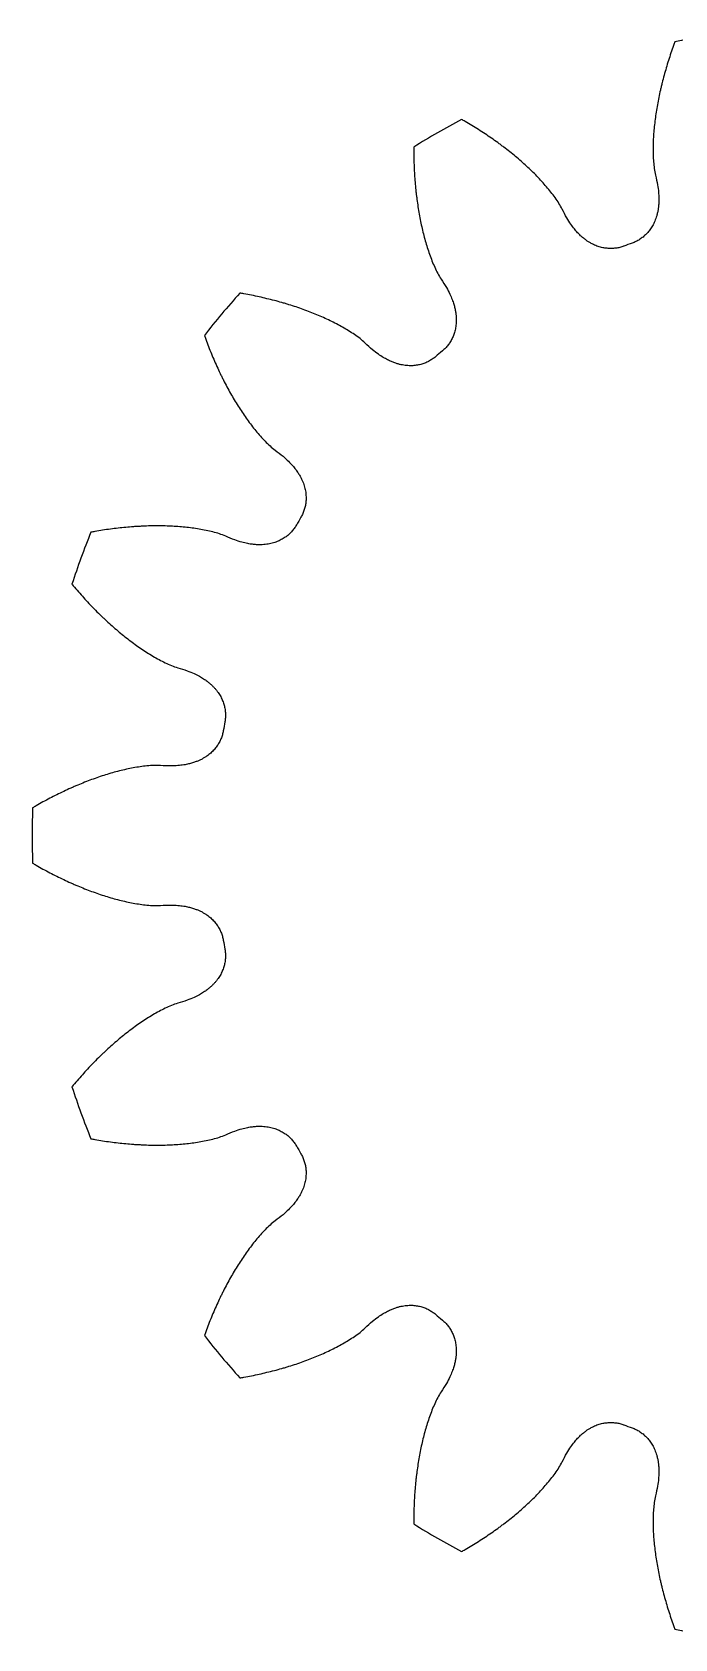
# Model space of a CAD drawing. Header units: millimetres. Extents: x -160 to -140, y 90.1 to 109.9.
# Drawn here: x -160 to -152.07, y 90.1 to 109.9 of the extents above; entities that cross this region are included whole.
import ezdxf

# ---------------------------------------------------------------- set-up
doc = ezdxf.new("R2010")
doc.units = ezdxf.units.MM
doc.linetypes.add('K5LT_BASIC', pattern=[0])
doc.layers.add('Системный слой', color=7, linetype='Continuous', true_color=0xffffff)

msp = doc.modelspace()

# ---------------------------------------------------------------- linework, layer by layer
at = {"layer": 'Системный слой', "color": 150, "linetype": 'K5LT_BASIC', "true_color": 0x0080ff}
for radius, start, end in [(10, 98.0472, 101.9528), (10, 118.0472, 121.9528), (7.75, 109.5903, 110.4097), (10, 138.0472, 141.9528), (7.75, 129.5903, 130.4097), (7.75, 149.5903, 150.4097), (10, 158.0472, 161.9528), (7.75, 169.5903, 170.4097), (10, 178.0472, 181.9528), (7.75, 189.5903, 190.4097), (10, 198.0472, 201.9528), (7.75, 209.5903, 210.4097), (7.75, 229.5903, 230.4097), (10, 218.0472, 221.9528), (7.75, 249.5903, 250.4097), (10, 238.0472, 241.9528), (10, 258.0472, 261.9528)]:
    msp.add_arc((-150, 100), radius, start, end, dxfattribs=at)
for points, knots in [([(-152.071, 109.783), (-152.077, 109.768), (-152.082, 109.752), (-152.099, 109.706), (-152.11, 109.676), (-152.13, 109.614), (-152.14, 109.584), (-152.16, 109.522), (-152.169, 109.492), (-152.187, 109.43), (-152.196, 109.4), (-152.213, 109.339), (-152.221, 109.308), (-152.232, 109.263), (-152.236, 109.248), (-152.239, 109.232)], [3.168328, 3.168328, 3.168328, 3.168328, 4.21491, 4.21491, 6.296135, 6.296135, 8.359872, 8.359872, 10.406121, 10.406121, 12.434883, 12.434883, 14.446156, 14.446156, 15.448024, 15.448024, 15.448024, 15.448024]), ([(-152.239, 109.232), (-152.243, 109.217), (-152.247, 109.202), (-152.257, 109.157), (-152.263, 109.127), (-152.276, 109.066), (-152.282, 109.036), (-152.292, 108.976), (-152.297, 108.946), (-152.307, 108.886), (-152.311, 108.857), (-152.319, 108.797), (-152.322, 108.767), (-152.328, 108.708), (-152.331, 108.679), (-152.335, 108.62), (-152.337, 108.591), (-152.339, 108.533), (-152.34, 108.504), (-152.34, 108.446), (-152.34, 108.417), (-152.338, 108.36), (-152.337, 108.332), (-152.332, 108.275), (-152.33, 108.247), (-152.322, 108.192), (-152.317, 108.164), (-152.311, 108.137)], [15.448024, 15.448024, 15.448024, 15.448024, 16.439941, 16.439941, 18.416238, 18.416238, 20.375045, 20.375045, 22.316363, 22.316363, 24.24019, 24.24019, 26.146525, 26.146525, 28.035367, 28.035367, 29.906712, 29.906712, 31.760556, 31.760556, 33.596892, 33.596892, 35.415699, 35.415699, 37.216921, 37.216921, 39, 39, 39, 39]), ([(-154.219, 108.512), (-154.231, 108.521), (-154.244, 108.53), (-154.282, 108.558), (-154.308, 108.576), (-154.36, 108.612), (-154.386, 108.63), (-154.439, 108.665), (-154.466, 108.683), (-154.52, 108.717), (-154.548, 108.734), (-154.603, 108.768), (-154.631, 108.785), (-154.674, 108.809), (-154.688, 108.817), (-154.702, 108.826)], [23.551976, 23.551976, 23.551976, 23.551976, 24.553844, 24.553844, 26.565118, 26.565118, 28.593879, 28.593879, 30.640128, 30.640128, 32.703865, 32.703865, 34.78509, 34.78509, 35.831673, 35.831673, 35.831673, 35.831673]), ([(-155.292, 108.485), (-155.292, 108.468), (-155.292, 108.452), (-155.292, 108.403), (-155.292, 108.371), (-155.29, 108.306), (-155.289, 108.273), (-155.286, 108.209), (-155.285, 108.177), (-155.281, 108.114), (-155.279, 108.082), (-155.273, 108.019), (-155.27, 107.988), (-155.266, 107.941), (-155.264, 107.925), (-155.262, 107.91)], [3.168327, 3.168327, 3.168327, 3.168327, 4.21491, 4.21491, 6.296135, 6.296135, 8.359872, 8.359872, 10.406121, 10.406121, 12.434883, 12.434883, 14.446156, 14.446156, 15.448024, 15.448024, 15.448024, 15.448024]), ([(-153.46, 107.719), (-153.473, 107.743), (-153.487, 107.768), (-153.516, 107.815), (-153.533, 107.838), (-153.565, 107.885), (-153.583, 107.907), (-153.618, 107.952), (-153.636, 107.974), (-153.674, 108.018), (-153.693, 108.04), (-153.732, 108.083), (-153.752, 108.104), (-153.793, 108.147), (-153.814, 108.168), (-153.857, 108.209), (-153.878, 108.229), (-153.923, 108.27), (-153.945, 108.29), (-153.99, 108.33), (-154.014, 108.35), (-154.06, 108.389), (-154.084, 108.408), (-154.132, 108.446), (-154.157, 108.465), (-154.194, 108.493), (-154.206, 108.503), (-154.219, 108.512)], [0, 0, 0, 0, 1.783079, 1.783079, 3.584301, 3.584301, 5.403108, 5.403108, 7.239444, 7.239444, 9.093288, 9.093288, 10.964633, 10.964633, 12.853475, 12.853475, 14.75981, 14.75981, 16.683637, 16.683637, 18.624955, 18.624955, 20.583762, 20.583762, 22.560059, 22.560059, 23.551976, 23.551976, 23.551976, 23.551976]), ([(-152.311, 108.137), (-152.3, 108.098), (-152.291, 108.058), (-152.28, 107.988), (-152.275, 107.958), (-152.271, 107.903), (-152.269, 107.879), (-152.268, 107.834), (-152.269, 107.814), (-152.271, 107.777), (-152.272, 107.759), (-152.276, 107.727), (-152.278, 107.712), (-152.284, 107.684), (-152.287, 107.67), (-152.293, 107.644), (-152.297, 107.632), (-152.304, 107.609), (-152.308, 107.598), (-152.317, 107.577), (-152.321, 107.566), (-152.33, 107.547), (-152.335, 107.537), (-152.345, 107.519), (-152.35, 107.51), (-152.36, 107.493), (-152.366, 107.485), (-152.377, 107.469), (-152.382, 107.461), (-152.394, 107.446), (-152.4, 107.439), (-152.412, 107.425), (-152.418, 107.419), (-152.431, 107.406), (-152.437, 107.4), (-152.451, 107.388), (-152.457, 107.382), (-152.471, 107.371), (-152.478, 107.366), (-152.492, 107.356), (-152.499, 107.351), (-152.514, 107.342), (-152.521, 107.337), (-152.536, 107.329), (-152.544, 107.325), (-152.559, 107.317), (-152.567, 107.314), (-152.583, 107.307), (-152.59, 107.304), (-152.599, 107.301)], [0, 0, 0, 0, 5.854901, 5.854901, 10.269165, 10.269165, 13.779951, 13.779951, 16.693338, 16.693338, 19.19466, 19.19466, 21.401799, 21.401799, 23.392849, 23.392849, 25.221349, 25.221349, 26.925104, 26.925104, 28.531501, 28.531501, 30.060835, 30.060835, 31.528456, 31.528456, 32.946191, 32.946191, 34.323314, 34.323314, 35.667219, 35.667219, 36.983893, 36.983893, 38.278266, 38.278266, 39.554465, 39.554465, 40.816004, 40.816004, 42.06593, 42.06593, 43.306939, 43.306939, 44.541469, 44.541469, 45.771776, 45.771776, 47, 47, 47, 47]), ([(-155.262, 107.91), (-155.26, 107.894), (-155.258, 107.879), (-155.253, 107.833), (-155.248, 107.802), (-155.239, 107.741), (-155.235, 107.711), (-155.224, 107.651), (-155.219, 107.621), (-155.207, 107.561), (-155.201, 107.532), (-155.188, 107.474), (-155.181, 107.445), (-155.166, 107.387), (-155.159, 107.358), (-155.142, 107.302), (-155.134, 107.274), (-155.116, 107.218), (-155.107, 107.191), (-155.088, 107.136), (-155.078, 107.109), (-155.057, 107.056), (-155.045, 107.03), (-155.022, 106.978), (-155.01, 106.953), (-154.984, 106.903), (-154.969, 106.879), (-154.954, 106.856)], [15.448024, 15.448024, 15.448024, 15.448024, 16.439941, 16.439941, 18.416238, 18.416238, 20.375045, 20.375045, 22.316363, 22.316363, 24.24019, 24.24019, 26.146525, 26.146525, 28.035367, 28.035367, 29.906712, 29.906712, 31.760556, 31.760556, 33.596892, 33.596892, 35.415699, 35.415699, 37.216921, 37.216921, 39, 39, 39, 39]), ([(-152.703, 107.263), (-152.711, 107.261), (-152.719, 107.258), (-152.735, 107.253), (-152.743, 107.25), (-152.76, 107.246), (-152.768, 107.244), (-152.785, 107.241), (-152.793, 107.24), (-152.81, 107.238), (-152.819, 107.237), (-152.836, 107.235), (-152.845, 107.235), (-152.863, 107.235), (-152.872, 107.235), (-152.889, 107.235), (-152.898, 107.236), (-152.916, 107.238), (-152.925, 107.239), (-152.943, 107.241), (-152.953, 107.243), (-152.971, 107.247), (-152.98, 107.249), (-152.999, 107.254), (-153.008, 107.257), (-153.027, 107.263), (-153.037, 107.267), (-153.056, 107.275), (-153.066, 107.279), (-153.085, 107.288), (-153.095, 107.293), (-153.116, 107.304), (-153.126, 107.31), (-153.146, 107.323), (-153.157, 107.33), (-153.178, 107.346), (-153.189, 107.354), (-153.212, 107.372), (-153.223, 107.382), (-153.247, 107.405), (-153.259, 107.417), (-153.285, 107.444), (-153.298, 107.46), (-153.326, 107.494), (-153.341, 107.514), (-153.372, 107.559), (-153.388, 107.585), (-153.424, 107.646), (-153.443, 107.682), (-153.46, 107.719)], [0, 0, 0, 0, 1.228224, 1.228224, 2.458531, 2.458531, 3.693061, 3.693061, 4.93407, 4.93407, 6.183996, 6.183996, 7.445535, 7.445535, 8.721734, 8.721734, 10.016107, 10.016107, 11.332781, 11.332781, 12.676686, 12.676686, 14.053809, 14.053809, 15.471544, 15.471544, 16.939165, 16.939165, 18.468499, 18.468499, 20.074896, 20.074896, 21.778651, 21.778651, 23.607151, 23.607151, 25.598201, 25.598201, 27.80534, 27.80534, 30.306662, 30.306662, 33.220049, 33.220049, 36.730835, 36.730835, 41.145099, 41.145099, 47, 47, 47, 47]), ([(-154.954, 106.856), (-154.931, 106.823), (-154.909, 106.788), (-154.874, 106.727), (-154.86, 106.7), (-154.837, 106.65), (-154.827, 106.628), (-154.811, 106.586), (-154.804, 106.567), (-154.794, 106.531), (-154.789, 106.514), (-154.782, 106.483), (-154.779, 106.468), (-154.774, 106.439), (-154.772, 106.425), (-154.77, 106.399), (-154.769, 106.386), (-154.768, 106.362), (-154.768, 106.35), (-154.768, 106.327), (-154.769, 106.316), (-154.771, 106.295), (-154.772, 106.284), (-154.775, 106.263), (-154.777, 106.253), (-154.781, 106.234), (-154.783, 106.224), (-154.788, 106.206), (-154.79, 106.196), (-154.796, 106.179), (-154.8, 106.17), (-154.806, 106.153), (-154.81, 106.144), (-154.817, 106.128), (-154.821, 106.12), (-154.83, 106.104), (-154.834, 106.096), (-154.843, 106.081), (-154.848, 106.074), (-154.858, 106.06), (-154.863, 106.053), (-154.873, 106.039), (-154.879, 106.032), (-154.89, 106.019), (-154.896, 106.013), (-154.907, 106.001), (-154.914, 105.995), (-154.926, 105.983), (-154.932, 105.978), (-154.939, 105.972)], [0, 0, 0, 0, 5.854901, 5.854901, 10.269165, 10.269165, 13.779951, 13.779951, 16.693338, 16.693338, 19.19466, 19.19466, 21.401799, 21.401799, 23.392849, 23.392849, 25.221349, 25.221349, 26.925104, 26.925104, 28.531501, 28.531501, 30.060835, 30.060835, 31.528456, 31.528456, 32.946191, 32.946191, 34.323314, 34.323314, 35.667219, 35.667219, 36.983893, 36.983893, 38.278266, 38.278266, 39.554465, 39.554465, 40.816004, 40.816004, 42.06593, 42.06593, 43.306939, 43.306939, 44.541469, 44.541469, 45.771776, 45.771776, 47, 47, 47, 47]), ([(-156.876, 106.556), (-156.891, 106.56), (-156.906, 106.564), (-156.951, 106.577), (-156.981, 106.586), (-157.043, 106.602), (-157.073, 106.609), (-157.135, 106.624), (-157.167, 106.632), (-157.229, 106.645), (-157.261, 106.652), (-157.325, 106.665), (-157.357, 106.671), (-157.405, 106.68), (-157.421, 106.682), (-157.437, 106.685)], [23.551976, 23.551976, 23.551976, 23.551976, 24.553844, 24.553844, 26.565118, 26.565118, 28.593879, 28.593879, 30.640128, 30.640128, 32.703865, 32.703865, 34.78509, 34.78509, 35.831673, 35.831673, 35.831673, 35.831673]), ([(-155.891, 106.07), (-155.912, 106.089), (-155.933, 106.107), (-155.977, 106.141), (-156, 106.158), (-156.047, 106.19), (-156.071, 106.205), (-156.12, 106.235), (-156.144, 106.25), (-156.195, 106.278), (-156.22, 106.292), (-156.272, 106.319), (-156.298, 106.332), (-156.351, 106.358), (-156.378, 106.37), (-156.432, 106.395), (-156.459, 106.407), (-156.514, 106.43), (-156.542, 106.441), (-156.599, 106.463), (-156.627, 106.473), (-156.685, 106.494), (-156.714, 106.504), (-156.772, 106.524), (-156.802, 106.533), (-156.846, 106.547), (-156.861, 106.551), (-156.876, 106.556)], [0, 0, 0, 0, 1.783079, 1.783079, 3.584301, 3.584301, 5.403108, 5.403108, 7.239444, 7.239444, 9.093288, 9.093288, 10.964633, 10.964633, 12.853475, 12.853475, 14.75981, 14.75981, 16.683637, 16.683637, 18.624955, 18.624955, 20.583762, 20.583762, 22.560059, 22.560059, 23.551976, 23.551976, 23.551976, 23.551976]), ([(-157.875, 106.163), (-157.87, 106.148), (-157.864, 106.132), (-157.847, 106.086), (-157.835, 106.056), (-157.812, 105.996), (-157.8, 105.966), (-157.775, 105.906), (-157.763, 105.877), (-157.737, 105.818), (-157.724, 105.789), (-157.698, 105.732), (-157.684, 105.703), (-157.664, 105.661), (-157.657, 105.647), (-157.65, 105.633)], [3.168327, 3.168327, 3.168327, 3.168327, 4.21491, 4.21491, 6.296135, 6.296135, 8.359872, 8.359872, 10.406121, 10.406121, 12.434883, 12.434883, 14.446156, 14.446156, 15.448024, 15.448024, 15.448024, 15.448024]), ([(-155.024, 105.901), (-155.03, 105.896), (-155.037, 105.89), (-155.051, 105.88), (-155.058, 105.875), (-155.072, 105.865), (-155.079, 105.861), (-155.094, 105.852), (-155.101, 105.848), (-155.116, 105.84), (-155.124, 105.836), (-155.14, 105.829), (-155.148, 105.826), (-155.164, 105.819), (-155.173, 105.816), (-155.19, 105.811), (-155.198, 105.808), (-155.216, 105.804), (-155.225, 105.802), (-155.243, 105.798), (-155.252, 105.796), (-155.27, 105.794), (-155.28, 105.793), (-155.299, 105.791), (-155.309, 105.79), (-155.329, 105.79), (-155.339, 105.79), (-155.36, 105.791), (-155.37, 105.791), (-155.392, 105.793), (-155.403, 105.795), (-155.426, 105.798), (-155.437, 105.8), (-155.461, 105.805), (-155.474, 105.808), (-155.499, 105.815), (-155.512, 105.82), (-155.54, 105.829), (-155.554, 105.835), (-155.584, 105.848), (-155.6, 105.855), (-155.633, 105.872), (-155.651, 105.882), (-155.689, 105.904), (-155.709, 105.918), (-155.754, 105.949), (-155.778, 105.968), (-155.833, 106.014), (-155.863, 106.041), (-155.891, 106.07)], [0, 0, 0, 0, 1.228224, 1.228224, 2.458531, 2.458531, 3.693061, 3.693061, 4.93407, 4.93407, 6.183996, 6.183996, 7.445535, 7.445535, 8.721734, 8.721734, 10.016107, 10.016107, 11.332781, 11.332781, 12.676686, 12.676686, 14.053809, 14.053809, 15.471544, 15.471544, 16.939165, 16.939165, 18.468499, 18.468499, 20.074896, 20.074896, 21.778651, 21.778651, 23.607151, 23.607151, 25.598201, 25.598201, 27.80534, 27.80534, 30.306662, 30.306662, 33.220049, 33.220049, 36.730835, 36.730835, 41.145099, 41.145099, 47, 47, 47, 47]), ([(-157.65, 105.633), (-157.643, 105.619), (-157.636, 105.605), (-157.615, 105.564), (-157.6, 105.536), (-157.571, 105.482), (-157.556, 105.455), (-157.526, 105.403), (-157.51, 105.376), (-157.479, 105.325), (-157.463, 105.299), (-157.431, 105.249), (-157.414, 105.224), (-157.381, 105.175), (-157.364, 105.15), (-157.33, 105.103), (-157.312, 105.079), (-157.277, 105.033), (-157.259, 105.01), (-157.222, 104.966), (-157.203, 104.944), (-157.165, 104.901), (-157.146, 104.88), (-157.106, 104.84), (-157.086, 104.82), (-157.044, 104.783), (-157.023, 104.765), (-157, 104.748)], [15.448024, 15.448024, 15.448024, 15.448024, 16.439941, 16.439941, 18.416238, 18.416238, 20.375045, 20.375045, 22.316363, 22.316363, 24.24019, 24.24019, 26.146525, 26.146525, 28.035367, 28.035367, 29.906712, 29.906712, 31.760556, 31.760556, 33.596892, 33.596892, 35.415699, 35.415699, 37.216921, 37.216921, 39, 39, 39, 39]), ([(-157, 104.748), (-156.967, 104.725), (-156.935, 104.7), (-156.881, 104.654), (-156.858, 104.633), (-156.819, 104.595), (-156.803, 104.577), (-156.774, 104.543), (-156.761, 104.528), (-156.738, 104.498), (-156.728, 104.484), (-156.711, 104.456), (-156.703, 104.443), (-156.688, 104.418), (-156.682, 104.406), (-156.671, 104.382), (-156.665, 104.37), (-156.656, 104.348), (-156.652, 104.337), (-156.645, 104.315), (-156.642, 104.304), (-156.636, 104.283), (-156.633, 104.273), (-156.629, 104.253), (-156.627, 104.243), (-156.624, 104.223), (-156.623, 104.213), (-156.622, 104.194), (-156.621, 104.184), (-156.62, 104.166), (-156.62, 104.156), (-156.621, 104.138), (-156.621, 104.129), (-156.623, 104.111), (-156.624, 104.102), (-156.626, 104.084), (-156.628, 104.075), (-156.631, 104.058), (-156.633, 104.05), (-156.637, 104.033), (-156.64, 104.025), (-156.645, 104.008), (-156.648, 104), (-156.654, 103.984), (-156.657, 103.976), (-156.664, 103.96), (-156.668, 103.953), (-156.675, 103.938), (-156.68, 103.93), (-156.684, 103.923)], [0, 0, 0, 0, 5.854901, 5.854901, 10.269165, 10.269165, 13.779951, 13.779951, 16.693338, 16.693338, 19.19466, 19.19466, 21.401799, 21.401799, 23.392849, 23.392849, 25.221349, 25.221349, 26.925104, 26.925104, 28.531501, 28.531501, 30.060835, 30.060835, 31.528456, 31.528456, 32.946191, 32.946191, 34.323314, 34.323314, 35.667219, 35.667219, 36.983893, 36.983893, 38.278266, 38.278266, 39.554465, 39.554465, 40.816004, 40.816004, 42.06593, 42.06593, 43.306939, 43.306939, 44.541469, 44.541469, 45.771776, 45.771776, 47, 47, 47, 47]), ([(-158.703, 103.809), (-158.719, 103.808), (-158.734, 103.807), (-158.781, 103.803), (-158.813, 103.801), (-158.876, 103.795), (-158.907, 103.792), (-158.971, 103.785), (-159.002, 103.781), (-159.066, 103.772), (-159.098, 103.768), (-159.162, 103.758), (-159.194, 103.753), (-159.243, 103.744), (-159.259, 103.741), (-159.275, 103.738)], [23.551976, 23.551976, 23.551976, 23.551976, 24.553844, 24.553844, 26.565118, 26.565118, 28.593879, 28.593879, 30.640128, 30.640128, 32.703865, 32.703865, 34.78509, 34.78509, 35.831673, 35.831673, 35.831673, 35.831673]), ([(-157.612, 103.689), (-157.638, 103.699), (-157.664, 103.709), (-157.717, 103.727), (-157.745, 103.734), (-157.799, 103.748), (-157.827, 103.754), (-157.883, 103.766), (-157.911, 103.771), (-157.968, 103.781), (-157.997, 103.785), (-158.055, 103.793), (-158.084, 103.796), (-158.142, 103.802), (-158.172, 103.805), (-158.231, 103.809), (-158.261, 103.811), (-158.321, 103.814), (-158.351, 103.815), (-158.411, 103.816), (-158.442, 103.816), (-158.503, 103.816), (-158.533, 103.816), (-158.595, 103.814), (-158.626, 103.813), (-158.672, 103.81), (-158.688, 103.81), (-158.703, 103.809)], [0, 0, 0, 0, 1.783079, 1.783079, 3.584301, 3.584301, 5.403108, 5.403108, 7.239444, 7.239444, 9.093288, 9.093288, 10.964633, 10.964633, 12.853475, 12.853475, 14.75981, 14.75981, 16.683637, 16.683637, 18.624955, 18.624955, 20.583762, 20.583762, 22.560059, 22.560059, 23.551976, 23.551976, 23.551976, 23.551976]), ([(-156.739, 103.827), (-156.743, 103.82), (-156.748, 103.812), (-156.757, 103.798), (-156.762, 103.791), (-156.772, 103.777), (-156.777, 103.77), (-156.788, 103.757), (-156.794, 103.751), (-156.805, 103.738), (-156.811, 103.732), (-156.824, 103.719), (-156.83, 103.713), (-156.843, 103.702), (-156.85, 103.696), (-156.864, 103.685), (-156.871, 103.68), (-156.886, 103.67), (-156.894, 103.665), (-156.91, 103.655), (-156.918, 103.651), (-156.934, 103.642), (-156.943, 103.637), (-156.96, 103.629), (-156.969, 103.625), (-156.988, 103.618), (-156.997, 103.615), (-157.017, 103.608), (-157.027, 103.605), (-157.048, 103.6), (-157.059, 103.597), (-157.082, 103.593), (-157.093, 103.591), (-157.117, 103.587), (-157.13, 103.586), (-157.156, 103.584), (-157.17, 103.583), (-157.199, 103.583), (-157.215, 103.583), (-157.247, 103.585), (-157.264, 103.587), (-157.302, 103.591), (-157.321, 103.594), (-157.365, 103.603), (-157.389, 103.608), (-157.442, 103.623), (-157.471, 103.632), (-157.538, 103.656), (-157.575, 103.671), (-157.612, 103.689)], [0, 0, 0, 0, 1.228224, 1.228224, 2.458531, 2.458531, 3.693061, 3.693061, 4.93407, 4.93407, 6.183996, 6.183996, 7.445535, 7.445535, 8.721734, 8.721734, 10.016107, 10.016107, 11.332781, 11.332781, 12.676686, 12.676686, 14.053809, 14.053809, 15.471544, 15.471544, 16.939165, 16.939165, 18.468499, 18.468499, 20.074896, 20.074896, 21.778651, 21.778651, 23.607151, 23.607151, 25.598201, 25.598201, 27.80534, 27.80534, 30.306662, 30.306662, 33.220049, 33.220049, 36.730835, 36.730835, 41.145099, 41.145099, 47, 47, 47, 47]), ([(-159.508, 103.098), (-159.498, 103.085), (-159.487, 103.073), (-159.455, 103.035), (-159.434, 103.011), (-159.391, 102.962), (-159.37, 102.938), (-159.326, 102.891), (-159.305, 102.867), (-159.261, 102.821), (-159.239, 102.798), (-159.194, 102.753), (-159.172, 102.731), (-159.138, 102.698), (-159.126, 102.687), (-159.115, 102.677)], [3.168327, 3.168327, 3.168327, 3.168327, 4.21491, 4.21491, 6.296135, 6.296135, 8.359872, 8.359872, 10.406121, 10.406121, 12.434883, 12.434883, 14.446156, 14.446156, 15.448024, 15.448024, 15.448024, 15.448024]), ([(-159.115, 102.677), (-159.104, 102.666), (-159.093, 102.655), (-159.058, 102.624), (-159.036, 102.603), (-158.989, 102.562), (-158.966, 102.542), (-158.92, 102.503), (-158.896, 102.483), (-158.849, 102.445), (-158.826, 102.427), (-158.778, 102.391), (-158.754, 102.373), (-158.706, 102.338), (-158.682, 102.321), (-158.633, 102.288), (-158.608, 102.272), (-158.559, 102.241), (-158.534, 102.225), (-158.485, 102.196), (-158.46, 102.182), (-158.409, 102.155), (-158.384, 102.142), (-158.333, 102.118), (-158.307, 102.106), (-158.255, 102.085), (-158.229, 102.076), (-158.202, 102.067)], [15.448024, 15.448024, 15.448024, 15.448024, 16.439941, 16.439941, 18.416238, 18.416238, 20.375045, 20.375045, 22.316363, 22.316363, 24.24019, 24.24019, 26.146525, 26.146525, 28.035367, 28.035367, 29.906712, 29.906712, 31.760556, 31.760556, 33.596892, 33.596892, 35.415699, 35.415699, 37.216921, 37.216921, 39, 39, 39, 39]), ([(-158.202, 102.067), (-158.163, 102.057), (-158.124, 102.045), (-158.058, 102.02), (-158.029, 102.008), (-157.98, 101.985), (-157.958, 101.974), (-157.919, 101.953), (-157.902, 101.942), (-157.87, 101.922), (-157.856, 101.912), (-157.83, 101.892), (-157.818, 101.883), (-157.796, 101.864), (-157.786, 101.855), (-157.767, 101.836), (-157.758, 101.827), (-157.742, 101.809), (-157.734, 101.8), (-157.72, 101.782), (-157.713, 101.773), (-157.701, 101.755), (-157.695, 101.746), (-157.684, 101.729), (-157.679, 101.72), (-157.669, 101.703), (-157.665, 101.694), (-157.657, 101.676), (-157.653, 101.668), (-157.646, 101.65), (-157.643, 101.641), (-157.637, 101.624), (-157.634, 101.615), (-157.629, 101.598), (-157.627, 101.589), (-157.623, 101.572), (-157.622, 101.563), (-157.619, 101.546), (-157.618, 101.537), (-157.616, 101.52), (-157.616, 101.511), (-157.615, 101.494), (-157.615, 101.485), (-157.615, 101.468), (-157.615, 101.459), (-157.617, 101.442), (-157.617, 101.434), (-157.62, 101.417), (-157.621, 101.409), (-157.622, 101.4)], [0, 0, 0, 0, 5.854901, 5.854901, 10.269165, 10.269165, 13.779951, 13.779951, 16.693338, 16.693338, 19.19466, 19.19466, 21.401799, 21.401799, 23.392849, 23.392849, 25.221349, 25.221349, 26.925104, 26.925104, 28.531501, 28.531501, 30.060835, 30.060835, 31.528456, 31.528456, 32.946191, 32.946191, 34.323314, 34.323314, 35.667219, 35.667219, 36.983893, 36.983893, 38.278266, 38.278266, 39.554465, 39.554465, 40.816004, 40.816004, 42.06593, 42.06593, 43.306939, 43.306939, 44.541469, 44.541469, 45.771776, 45.771776, 47, 47, 47, 47]), ([(-157.642, 101.291), (-157.643, 101.283), (-157.645, 101.274), (-157.649, 101.258), (-157.651, 101.25), (-157.655, 101.233), (-157.658, 101.225), (-157.664, 101.209), (-157.667, 101.201), (-157.673, 101.185), (-157.677, 101.177), (-157.684, 101.161), (-157.688, 101.154), (-157.697, 101.138), (-157.701, 101.131), (-157.711, 101.115), (-157.716, 101.108), (-157.726, 101.093), (-157.732, 101.086), (-157.743, 101.072), (-157.749, 101.064), (-157.762, 101.05), (-157.768, 101.044), (-157.782, 101.03), (-157.789, 101.023), (-157.804, 101.01), (-157.812, 101.003), (-157.828, 100.991), (-157.837, 100.984), (-157.854, 100.972), (-157.864, 100.966), (-157.883, 100.954), (-157.894, 100.948), (-157.915, 100.937), (-157.927, 100.931), (-157.951, 100.92), (-157.963, 100.915), (-157.991, 100.905), (-158.005, 100.9), (-158.036, 100.89), (-158.053, 100.886), (-158.089, 100.877), (-158.109, 100.874), (-158.153, 100.866), (-158.177, 100.864), (-158.232, 100.859), (-158.263, 100.858), (-158.334, 100.857), (-158.374, 100.859), (-158.415, 100.863)], [0, 0, 0, 0, 1.228224, 1.228224, 2.458531, 2.458531, 3.693061, 3.693061, 4.93407, 4.93407, 6.183996, 6.183996, 7.445535, 7.445535, 8.721734, 8.721734, 10.016107, 10.016107, 11.332781, 11.332781, 12.676686, 12.676686, 14.053809, 14.053809, 15.471544, 15.471544, 16.939165, 16.939165, 18.468499, 18.468499, 20.074896, 20.074896, 21.778651, 21.778651, 23.607151, 23.607151, 25.598201, 25.598201, 27.80534, 27.80534, 30.306662, 30.306662, 33.220049, 33.220049, 36.730835, 36.730835, 41.145099, 41.145099, 47, 47, 47, 47]), ([(-158.415, 100.863), (-158.442, 100.864), (-158.47, 100.864), (-158.526, 100.862), (-158.555, 100.86), (-158.611, 100.855), (-158.639, 100.851), (-158.696, 100.843), (-158.724, 100.838), (-158.781, 100.828), (-158.809, 100.822), (-158.866, 100.809), (-158.895, 100.803), (-158.952, 100.788), (-158.98, 100.781), (-159.038, 100.764), (-159.066, 100.756), (-159.123, 100.738), (-159.152, 100.729), (-159.209, 100.709), (-159.238, 100.699), (-159.295, 100.678), (-159.324, 100.667), (-159.381, 100.644), (-159.41, 100.633), (-159.452, 100.615), (-159.467, 100.608), (-159.481, 100.602)], [0, 0, 0, 0, 1.783079, 1.783079, 3.584301, 3.584301, 5.403108, 5.403108, 7.239444, 7.239444, 9.093288, 9.093288, 10.964633, 10.964633, 12.853475, 12.853475, 14.75981, 14.75981, 16.683637, 16.683637, 18.624955, 18.624955, 20.583762, 20.583762, 22.560059, 22.560059, 23.551976, 23.551976, 23.551976, 23.551976]), ([(-159.481, 100.602), (-159.495, 100.596), (-159.51, 100.59), (-159.553, 100.571), (-159.581, 100.557), (-159.638, 100.53), (-159.667, 100.517), (-159.724, 100.488), (-159.753, 100.474), (-159.81, 100.444), (-159.838, 100.429), (-159.895, 100.397), (-159.923, 100.382), (-159.966, 100.357), (-159.98, 100.349), (-159.994, 100.341)], [23.551976, 23.551976, 23.551976, 23.551976, 24.553844, 24.553844, 26.565118, 26.565118, 28.593879, 28.593879, 30.640128, 30.640128, 32.703865, 32.703865, 34.78509, 34.78509, 35.831673, 35.831673, 35.831673, 35.831673]), ([(-159.994, 99.659), (-159.98, 99.651), (-159.966, 99.643), (-159.923, 99.618), (-159.895, 99.603), (-159.838, 99.571), (-159.81, 99.556), (-159.753, 99.526), (-159.724, 99.512), (-159.667, 99.483), (-159.638, 99.47), (-159.581, 99.443), (-159.553, 99.429), (-159.51, 99.41), (-159.495, 99.404), (-159.481, 99.398)], [3.168327, 3.168327, 3.168327, 3.168327, 4.21491, 4.21491, 6.296135, 6.296135, 8.359872, 8.359872, 10.406121, 10.406121, 12.434883, 12.434883, 14.446156, 14.446156, 15.448024, 15.448024, 15.448024, 15.448024]), ([(-159.481, 99.398), (-159.467, 99.392), (-159.452, 99.385), (-159.41, 99.367), (-159.381, 99.356), (-159.324, 99.333), (-159.295, 99.322), (-159.238, 99.301), (-159.209, 99.291), (-159.152, 99.271), (-159.123, 99.262), (-159.066, 99.244), (-159.038, 99.236), (-158.98, 99.219), (-158.952, 99.212), (-158.895, 99.197), (-158.866, 99.191), (-158.809, 99.178), (-158.781, 99.172), (-158.724, 99.162), (-158.696, 99.157), (-158.639, 99.149), (-158.611, 99.145), (-158.555, 99.14), (-158.526, 99.138), (-158.47, 99.136), (-158.442, 99.136), (-158.415, 99.137)], [15.448024, 15.448024, 15.448024, 15.448024, 16.439941, 16.439941, 18.416238, 18.416238, 20.375045, 20.375045, 22.316363, 22.316363, 24.24019, 24.24019, 26.146525, 26.146525, 28.035367, 28.035367, 29.906712, 29.906712, 31.760556, 31.760556, 33.596892, 33.596892, 35.415699, 35.415699, 37.216921, 37.216921, 39, 39, 39, 39]), ([(-158.415, 99.137), (-158.374, 99.141), (-158.334, 99.143), (-158.263, 99.142), (-158.232, 99.141), (-158.177, 99.136), (-158.153, 99.134), (-158.109, 99.126), (-158.089, 99.123), (-158.053, 99.114), (-158.036, 99.11), (-158.005, 99.1), (-157.991, 99.095), (-157.963, 99.085), (-157.951, 99.08), (-157.927, 99.069), (-157.915, 99.063), (-157.894, 99.052), (-157.883, 99.046), (-157.864, 99.034), (-157.854, 99.028), (-157.837, 99.016), (-157.828, 99.009), (-157.812, 98.997), (-157.804, 98.99), (-157.789, 98.977), (-157.782, 98.97), (-157.768, 98.956), (-157.762, 98.95), (-157.749, 98.936), (-157.743, 98.928), (-157.732, 98.914), (-157.726, 98.907), (-157.716, 98.892), (-157.711, 98.885), (-157.701, 98.869), (-157.697, 98.862), (-157.688, 98.846), (-157.684, 98.839), (-157.677, 98.823), (-157.673, 98.815), (-157.667, 98.799), (-157.664, 98.791), (-157.658, 98.775), (-157.655, 98.767), (-157.651, 98.75), (-157.649, 98.742), (-157.645, 98.726), (-157.643, 98.717), (-157.642, 98.709)], [0, 0, 0, 0, 5.854901, 5.854901, 10.269165, 10.269165, 13.779951, 13.779951, 16.693338, 16.693338, 19.19466, 19.19466, 21.401799, 21.401799, 23.392849, 23.392849, 25.221349, 25.221349, 26.925104, 26.925104, 28.531501, 28.531501, 30.060835, 30.060835, 31.528456, 31.528456, 32.946191, 32.946191, 34.323314, 34.323314, 35.667219, 35.667219, 36.983893, 36.983893, 38.278266, 38.278266, 39.554465, 39.554465, 40.816004, 40.816004, 42.06593, 42.06593, 43.306939, 43.306939, 44.541469, 44.541469, 45.771776, 45.771776, 47, 47, 47, 47]), ([(-157.622, 98.6), (-157.621, 98.591), (-157.62, 98.583), (-157.617, 98.566), (-157.617, 98.558), (-157.615, 98.541), (-157.615, 98.532), (-157.615, 98.515), (-157.615, 98.506), (-157.616, 98.489), (-157.616, 98.48), (-157.618, 98.463), (-157.619, 98.454), (-157.622, 98.437), (-157.623, 98.428), (-157.627, 98.411), (-157.629, 98.402), (-157.634, 98.385), (-157.637, 98.376), (-157.643, 98.359), (-157.646, 98.35), (-157.653, 98.332), (-157.657, 98.324), (-157.665, 98.306), (-157.669, 98.297), (-157.679, 98.28), (-157.684, 98.271), (-157.695, 98.254), (-157.701, 98.245), (-157.713, 98.227), (-157.72, 98.218), (-157.734, 98.2), (-157.742, 98.191), (-157.758, 98.173), (-157.767, 98.164), (-157.786, 98.145), (-157.796, 98.136), (-157.818, 98.117), (-157.83, 98.108), (-157.856, 98.088), (-157.87, 98.078), (-157.902, 98.058), (-157.919, 98.047), (-157.958, 98.026), (-157.98, 98.015), (-158.029, 97.992), (-158.058, 97.98), (-158.124, 97.955), (-158.163, 97.943), (-158.202, 97.933)], [0, 0, 0, 0, 1.228224, 1.228224, 2.458531, 2.458531, 3.693061, 3.693061, 4.93407, 4.93407, 6.183996, 6.183996, 7.445535, 7.445535, 8.721734, 8.721734, 10.016107, 10.016107, 11.332781, 11.332781, 12.676686, 12.676686, 14.053809, 14.053809, 15.471544, 15.471544, 16.939165, 16.939165, 18.468499, 18.468499, 20.074896, 20.074896, 21.778651, 21.778651, 23.607151, 23.607151, 25.598201, 25.598201, 27.80534, 27.80534, 30.306662, 30.306662, 33.220049, 33.220049, 36.730835, 36.730835, 41.145099, 41.145099, 47, 47, 47, 47]), ([(-158.202, 97.933), (-158.229, 97.924), (-158.255, 97.915), (-158.307, 97.894), (-158.333, 97.882), (-158.384, 97.858), (-158.409, 97.845), (-158.46, 97.818), (-158.485, 97.804), (-158.534, 97.775), (-158.559, 97.759), (-158.608, 97.728), (-158.633, 97.712), (-158.682, 97.679), (-158.706, 97.662), (-158.754, 97.627), (-158.778, 97.609), (-158.826, 97.573), (-158.849, 97.555), (-158.896, 97.517), (-158.92, 97.497), (-158.966, 97.458), (-158.989, 97.438), (-159.036, 97.397), (-159.058, 97.376), (-159.093, 97.345), (-159.104, 97.334), (-159.115, 97.323)], [0, 0, 0, 0, 1.783079, 1.783079, 3.584301, 3.584301, 5.403108, 5.403108, 7.239444, 7.239444, 9.093288, 9.093288, 10.964633, 10.964633, 12.853475, 12.853475, 14.75981, 14.75981, 16.683637, 16.683637, 18.624955, 18.624955, 20.583762, 20.583762, 22.560059, 22.560059, 23.551976, 23.551976, 23.551976, 23.551976]), ([(-159.115, 97.323), (-159.126, 97.313), (-159.138, 97.302), (-159.172, 97.269), (-159.194, 97.247), (-159.239, 97.202), (-159.261, 97.179), (-159.305, 97.133), (-159.326, 97.109), (-159.37, 97.062), (-159.391, 97.038), (-159.434, 96.989), (-159.455, 96.965), (-159.487, 96.927), (-159.498, 96.915), (-159.508, 96.902)], [23.551976, 23.551976, 23.551976, 23.551976, 24.553844, 24.553844, 26.565118, 26.565118, 28.593879, 28.593879, 30.640128, 30.640128, 32.703865, 32.703865, 34.78509, 34.78509, 35.831673, 35.831673, 35.831673, 35.831673]), ([(-159.275, 96.262), (-159.259, 96.259), (-159.243, 96.256), (-159.194, 96.247), (-159.162, 96.242), (-159.098, 96.232), (-159.066, 96.228), (-159.002, 96.219), (-158.971, 96.215), (-158.907, 96.208), (-158.876, 96.205), (-158.813, 96.199), (-158.781, 96.197), (-158.734, 96.193), (-158.719, 96.192), (-158.703, 96.191)], [3.168328, 3.168328, 3.168328, 3.168328, 4.21491, 4.21491, 6.296135, 6.296135, 8.359872, 8.359872, 10.406121, 10.406121, 12.434883, 12.434883, 14.446156, 14.446156, 15.448024, 15.448024, 15.448024, 15.448024]), ([(-158.703, 96.191), (-158.688, 96.19), (-158.672, 96.19), (-158.626, 96.187), (-158.595, 96.186), (-158.533, 96.184), (-158.503, 96.184), (-158.442, 96.184), (-158.411, 96.184), (-158.351, 96.185), (-158.321, 96.186), (-158.261, 96.189), (-158.231, 96.191), (-158.172, 96.195), (-158.142, 96.198), (-158.084, 96.204), (-158.055, 96.207), (-157.997, 96.215), (-157.968, 96.219), (-157.911, 96.229), (-157.883, 96.234), (-157.827, 96.246), (-157.799, 96.252), (-157.745, 96.266), (-157.717, 96.273), (-157.664, 96.291), (-157.638, 96.301), (-157.612, 96.311)], [15.448024, 15.448024, 15.448024, 15.448024, 16.439941, 16.439941, 18.416238, 18.416238, 20.375045, 20.375045, 22.316363, 22.316363, 24.24019, 24.24019, 26.146525, 26.146525, 28.035367, 28.035367, 29.906712, 29.906712, 31.760556, 31.760556, 33.596892, 33.596892, 35.415699, 35.415699, 37.216921, 37.216921, 39, 39, 39, 39]), ([(-157.612, 96.311), (-157.575, 96.329), (-157.538, 96.344), (-157.471, 96.368), (-157.442, 96.377), (-157.389, 96.392), (-157.365, 96.397), (-157.321, 96.406), (-157.302, 96.409), (-157.264, 96.413), (-157.247, 96.415), (-157.215, 96.417), (-157.199, 96.417), (-157.17, 96.417), (-157.156, 96.416), (-157.13, 96.414), (-157.117, 96.413), (-157.093, 96.409), (-157.082, 96.407), (-157.059, 96.403), (-157.048, 96.4), (-157.027, 96.395), (-157.017, 96.392), (-156.997, 96.385), (-156.988, 96.382), (-156.969, 96.375), (-156.96, 96.371), (-156.943, 96.363), (-156.934, 96.358), (-156.918, 96.349), (-156.91, 96.345), (-156.894, 96.335), (-156.886, 96.33), (-156.871, 96.32), (-156.864, 96.315), (-156.85, 96.304), (-156.843, 96.298), (-156.83, 96.287), (-156.824, 96.281), (-156.811, 96.268), (-156.805, 96.262), (-156.794, 96.249), (-156.788, 96.243), (-156.777, 96.23), (-156.772, 96.223), (-156.762, 96.209), (-156.757, 96.202), (-156.748, 96.188), (-156.743, 96.18), (-156.739, 96.173)], [0, 0, 0, 0, 5.854901, 5.854901, 10.269165, 10.269165, 13.779951, 13.779951, 16.693338, 16.693338, 19.19466, 19.19466, 21.401799, 21.401799, 23.392849, 23.392849, 25.221349, 25.221349, 26.925104, 26.925104, 28.531501, 28.531501, 30.060835, 30.060835, 31.528456, 31.528456, 32.946191, 32.946191, 34.323314, 34.323314, 35.667219, 35.667219, 36.983893, 36.983893, 38.278266, 38.278266, 39.554465, 39.554465, 40.816004, 40.816004, 42.06593, 42.06593, 43.306939, 43.306939, 44.541469, 44.541469, 45.771776, 45.771776, 47, 47, 47, 47]), ([(-156.684, 96.077), (-156.68, 96.07), (-156.675, 96.062), (-156.668, 96.047), (-156.664, 96.04), (-156.657, 96.024), (-156.654, 96.016), (-156.648, 96), (-156.645, 95.992), (-156.64, 95.975), (-156.637, 95.967), (-156.633, 95.95), (-156.631, 95.942), (-156.628, 95.925), (-156.626, 95.916), (-156.624, 95.898), (-156.623, 95.889), (-156.621, 95.871), (-156.621, 95.862), (-156.62, 95.844), (-156.62, 95.834), (-156.621, 95.816), (-156.622, 95.806), (-156.623, 95.787), (-156.624, 95.777), (-156.627, 95.757), (-156.629, 95.747), (-156.633, 95.727), (-156.636, 95.717), (-156.642, 95.696), (-156.645, 95.685), (-156.652, 95.663), (-156.656, 95.652), (-156.665, 95.63), (-156.671, 95.618), (-156.682, 95.594), (-156.688, 95.582), (-156.703, 95.557), (-156.711, 95.544), (-156.728, 95.516), (-156.738, 95.502), (-156.761, 95.472), (-156.774, 95.457), (-156.803, 95.423), (-156.819, 95.405), (-156.858, 95.367), (-156.881, 95.346), (-156.935, 95.3), (-156.967, 95.275), (-157, 95.252)], [0, 0, 0, 0, 1.228224, 1.228224, 2.458531, 2.458531, 3.693061, 3.693061, 4.93407, 4.93407, 6.183996, 6.183996, 7.445535, 7.445535, 8.721734, 8.721734, 10.016107, 10.016107, 11.332781, 11.332781, 12.676686, 12.676686, 14.053809, 14.053809, 15.471544, 15.471544, 16.939165, 16.939165, 18.468499, 18.468499, 20.074896, 20.074896, 21.778651, 21.778651, 23.607151, 23.607151, 25.598201, 25.598201, 27.80534, 27.80534, 30.306662, 30.306662, 33.220049, 33.220049, 36.730835, 36.730835, 41.145099, 41.145099, 47, 47, 47, 47]), ([(-157, 95.252), (-157.023, 95.235), (-157.044, 95.217), (-157.086, 95.18), (-157.106, 95.16), (-157.146, 95.12), (-157.165, 95.099), (-157.203, 95.056), (-157.222, 95.034), (-157.259, 94.99), (-157.277, 94.967), (-157.312, 94.921), (-157.33, 94.897), (-157.364, 94.85), (-157.381, 94.825), (-157.414, 94.776), (-157.431, 94.751), (-157.463, 94.701), (-157.479, 94.675), (-157.51, 94.624), (-157.526, 94.597), (-157.556, 94.545), (-157.571, 94.518), (-157.6, 94.464), (-157.615, 94.436), (-157.636, 94.395), (-157.643, 94.381), (-157.65, 94.367)], [0, 0, 0, 0, 1.783079, 1.783079, 3.584301, 3.584301, 5.403108, 5.403108, 7.239444, 7.239444, 9.093288, 9.093288, 10.964633, 10.964633, 12.853475, 12.853475, 14.75981, 14.75981, 16.683637, 16.683637, 18.624955, 18.624955, 20.583762, 20.583762, 22.560059, 22.560059, 23.551976, 23.551976, 23.551976, 23.551976]), ([(-157.65, 94.367), (-157.657, 94.353), (-157.664, 94.339), (-157.684, 94.297), (-157.698, 94.268), (-157.724, 94.211), (-157.737, 94.182), (-157.763, 94.123), (-157.775, 94.094), (-157.8, 94.034), (-157.812, 94.004), (-157.835, 93.944), (-157.847, 93.914), (-157.864, 93.868), (-157.87, 93.852), (-157.875, 93.837)], [23.551976, 23.551976, 23.551976, 23.551976, 24.553844, 24.553844, 26.565118, 26.565118, 28.593879, 28.593879, 30.640128, 30.640128, 32.703865, 32.703865, 34.78509, 34.78509, 35.831673, 35.831673, 35.831673, 35.831673]), ([(-155.891, 93.93), (-155.863, 93.959), (-155.833, 93.986), (-155.778, 94.032), (-155.754, 94.051), (-155.709, 94.082), (-155.689, 94.096), (-155.651, 94.118), (-155.633, 94.128), (-155.6, 94.145), (-155.584, 94.152), (-155.554, 94.165), (-155.54, 94.171), (-155.512, 94.18), (-155.499, 94.185), (-155.474, 94.192), (-155.461, 94.195), (-155.437, 94.2), (-155.426, 94.202), (-155.403, 94.205), (-155.392, 94.207), (-155.37, 94.209), (-155.36, 94.209), (-155.339, 94.21), (-155.329, 94.21), (-155.309, 94.21), (-155.299, 94.209), (-155.28, 94.207), (-155.27, 94.206), (-155.252, 94.204), (-155.243, 94.202), (-155.225, 94.198), (-155.216, 94.196), (-155.198, 94.192), (-155.19, 94.189), (-155.173, 94.184), (-155.164, 94.181), (-155.148, 94.174), (-155.14, 94.171), (-155.124, 94.164), (-155.116, 94.16), (-155.101, 94.152), (-155.094, 94.148), (-155.079, 94.139), (-155.072, 94.135), (-155.058, 94.125), (-155.051, 94.12), (-155.037, 94.11), (-155.03, 94.104), (-155.024, 94.099)], [0, 0, 0, 0, 5.854901, 5.854901, 10.269165, 10.269165, 13.779951, 13.779951, 16.693338, 16.693338, 19.19466, 19.19466, 21.401799, 21.401799, 23.392849, 23.392849, 25.221349, 25.221349, 26.925104, 26.925104, 28.531501, 28.531501, 30.060835, 30.060835, 31.528456, 31.528456, 32.946191, 32.946191, 34.323314, 34.323314, 35.667219, 35.667219, 36.983893, 36.983893, 38.278266, 38.278266, 39.554465, 39.554465, 40.816004, 40.816004, 42.06593, 42.06593, 43.306939, 43.306939, 44.541469, 44.541469, 45.771776, 45.771776, 47, 47, 47, 47]), ([(-156.876, 93.444), (-156.861, 93.449), (-156.846, 93.453), (-156.802, 93.467), (-156.772, 93.476), (-156.714, 93.496), (-156.685, 93.506), (-156.627, 93.527), (-156.599, 93.537), (-156.542, 93.559), (-156.514, 93.57), (-156.459, 93.593), (-156.432, 93.605), (-156.378, 93.63), (-156.351, 93.642), (-156.298, 93.668), (-156.272, 93.681), (-156.22, 93.708), (-156.195, 93.722), (-156.144, 93.75), (-156.12, 93.765), (-156.071, 93.795), (-156.047, 93.81), (-156, 93.842), (-155.977, 93.859), (-155.933, 93.893), (-155.912, 93.911), (-155.891, 93.93)], [15.448024, 15.448024, 15.448024, 15.448024, 16.439941, 16.439941, 18.416238, 18.416238, 20.375045, 20.375045, 22.316363, 22.316363, 24.24019, 24.24019, 26.146525, 26.146525, 28.035367, 28.035367, 29.906712, 29.906712, 31.760556, 31.760556, 33.596892, 33.596892, 35.415699, 35.415699, 37.216921, 37.216921, 39, 39, 39, 39]), ([(-154.939, 94.028), (-154.932, 94.022), (-154.926, 94.017), (-154.914, 94.005), (-154.907, 93.999), (-154.896, 93.987), (-154.89, 93.981), (-154.879, 93.968), (-154.873, 93.961), (-154.863, 93.947), (-154.858, 93.94), (-154.848, 93.926), (-154.843, 93.919), (-154.834, 93.904), (-154.83, 93.896), (-154.821, 93.88), (-154.817, 93.872), (-154.81, 93.856), (-154.806, 93.847), (-154.8, 93.83), (-154.796, 93.821), (-154.79, 93.804), (-154.788, 93.794), (-154.783, 93.776), (-154.781, 93.766), (-154.777, 93.747), (-154.775, 93.737), (-154.772, 93.716), (-154.771, 93.705), (-154.769, 93.684), (-154.768, 93.673), (-154.768, 93.65), (-154.768, 93.638), (-154.769, 93.614), (-154.77, 93.601), (-154.772, 93.575), (-154.774, 93.561), (-154.779, 93.532), (-154.782, 93.517), (-154.789, 93.486), (-154.794, 93.469), (-154.804, 93.433), (-154.811, 93.414), (-154.827, 93.372), (-154.837, 93.35), (-154.86, 93.3), (-154.874, 93.273), (-154.909, 93.212), (-154.931, 93.177), (-154.954, 93.144)], [0, 0, 0, 0, 1.228224, 1.228224, 2.458531, 2.458531, 3.693061, 3.693061, 4.93407, 4.93407, 6.183996, 6.183996, 7.445535, 7.445535, 8.721734, 8.721734, 10.016107, 10.016107, 11.332781, 11.332781, 12.676686, 12.676686, 14.053809, 14.053809, 15.471544, 15.471544, 16.939165, 16.939165, 18.468499, 18.468499, 20.074896, 20.074896, 21.778651, 21.778651, 23.607151, 23.607151, 25.598201, 25.598201, 27.80534, 27.80534, 30.306662, 30.306662, 33.220049, 33.220049, 36.730835, 36.730835, 41.145099, 41.145099, 47, 47, 47, 47]), ([(-157.437, 93.315), (-157.421, 93.318), (-157.405, 93.32), (-157.357, 93.329), (-157.325, 93.335), (-157.261, 93.348), (-157.229, 93.355), (-157.167, 93.368), (-157.135, 93.376), (-157.073, 93.391), (-157.043, 93.398), (-156.981, 93.414), (-156.951, 93.423), (-156.906, 93.436), (-156.891, 93.44), (-156.876, 93.444)], [3.168328, 3.168328, 3.168328, 3.168328, 4.21491, 4.21491, 6.296135, 6.296135, 8.359872, 8.359872, 10.406121, 10.406121, 12.434883, 12.434883, 14.446156, 14.446156, 15.448024, 15.448024, 15.448024, 15.448024]), ([(-154.954, 93.144), (-154.969, 93.121), (-154.984, 93.097), (-155.01, 93.047), (-155.022, 93.022), (-155.045, 92.97), (-155.057, 92.944), (-155.078, 92.891), (-155.088, 92.864), (-155.107, 92.809), (-155.116, 92.782), (-155.134, 92.726), (-155.142, 92.698), (-155.159, 92.642), (-155.166, 92.613), (-155.181, 92.555), (-155.188, 92.526), (-155.201, 92.468), (-155.207, 92.439), (-155.219, 92.379), (-155.224, 92.349), (-155.235, 92.289), (-155.239, 92.259), (-155.248, 92.198), (-155.253, 92.167), (-155.258, 92.121), (-155.26, 92.106), (-155.262, 92.09)], [0, 0, 0, 0, 1.783079, 1.783079, 3.584301, 3.584301, 5.403108, 5.403108, 7.239444, 7.239444, 9.093288, 9.093288, 10.964633, 10.964633, 12.853475, 12.853475, 14.75981, 14.75981, 16.683637, 16.683637, 18.624955, 18.624955, 20.583762, 20.583762, 22.560059, 22.560059, 23.551976, 23.551976, 23.551976, 23.551976]), ([(-153.46, 92.281), (-153.443, 92.318), (-153.424, 92.354), (-153.388, 92.415), (-153.372, 92.441), (-153.341, 92.486), (-153.326, 92.506), (-153.298, 92.54), (-153.285, 92.556), (-153.259, 92.583), (-153.247, 92.595), (-153.223, 92.618), (-153.212, 92.628), (-153.189, 92.646), (-153.178, 92.654), (-153.157, 92.67), (-153.146, 92.677), (-153.126, 92.69), (-153.116, 92.696), (-153.095, 92.707), (-153.085, 92.712), (-153.066, 92.721), (-153.056, 92.725), (-153.037, 92.733), (-153.027, 92.737), (-153.008, 92.743), (-152.999, 92.746), (-152.98, 92.751), (-152.971, 92.753), (-152.953, 92.757), (-152.943, 92.759), (-152.925, 92.761), (-152.916, 92.762), (-152.898, 92.764), (-152.889, 92.765), (-152.872, 92.765), (-152.863, 92.765), (-152.845, 92.765), (-152.836, 92.765), (-152.819, 92.763), (-152.81, 92.762), (-152.793, 92.76), (-152.785, 92.759), (-152.768, 92.756), (-152.76, 92.754), (-152.743, 92.75), (-152.735, 92.747), (-152.719, 92.742), (-152.711, 92.739), (-152.703, 92.737)], [0, 0, 0, 0, 5.854901, 5.854901, 10.269165, 10.269165, 13.779951, 13.779951, 16.693338, 16.693338, 19.19466, 19.19466, 21.401799, 21.401799, 23.392849, 23.392849, 25.221349, 25.221349, 26.925104, 26.925104, 28.531501, 28.531501, 30.060835, 30.060835, 31.528456, 31.528456, 32.946191, 32.946191, 34.323314, 34.323314, 35.667219, 35.667219, 36.983893, 36.983893, 38.278266, 38.278266, 39.554465, 39.554465, 40.816004, 40.816004, 42.06593, 42.06593, 43.306939, 43.306939, 44.541469, 44.541469, 45.771776, 45.771776, 47, 47, 47, 47]), ([(-152.599, 92.699), (-152.59, 92.696), (-152.583, 92.693), (-152.567, 92.686), (-152.559, 92.683), (-152.544, 92.675), (-152.536, 92.671), (-152.521, 92.663), (-152.514, 92.658), (-152.499, 92.649), (-152.492, 92.644), (-152.478, 92.634), (-152.471, 92.629), (-152.457, 92.618), (-152.451, 92.612), (-152.437, 92.6), (-152.431, 92.594), (-152.418, 92.581), (-152.412, 92.575), (-152.4, 92.561), (-152.394, 92.554), (-152.382, 92.539), (-152.377, 92.531), (-152.366, 92.515), (-152.36, 92.507), (-152.35, 92.49), (-152.345, 92.481), (-152.335, 92.463), (-152.33, 92.453), (-152.321, 92.434), (-152.317, 92.423), (-152.308, 92.402), (-152.304, 92.391), (-152.297, 92.368), (-152.293, 92.356), (-152.287, 92.33), (-152.284, 92.316), (-152.278, 92.288), (-152.276, 92.273), (-152.272, 92.241), (-152.271, 92.223), (-152.269, 92.186), (-152.268, 92.166), (-152.269, 92.121), (-152.271, 92.097), (-152.275, 92.042), (-152.28, 92.012), (-152.291, 91.942), (-152.3, 91.902), (-152.311, 91.863)], [0, 0, 0, 0, 1.228224, 1.228224, 2.458531, 2.458531, 3.693061, 3.693061, 4.93407, 4.93407, 6.183996, 6.183996, 7.445535, 7.445535, 8.721734, 8.721734, 10.016107, 10.016107, 11.332781, 11.332781, 12.676686, 12.676686, 14.053809, 14.053809, 15.471544, 15.471544, 16.939165, 16.939165, 18.468499, 18.468499, 20.074896, 20.074896, 21.778651, 21.778651, 23.607151, 23.607151, 25.598201, 25.598201, 27.80534, 27.80534, 30.306662, 30.306662, 33.220049, 33.220049, 36.730835, 36.730835, 41.145099, 41.145099, 47, 47, 47, 47]), ([(-155.262, 92.09), (-155.264, 92.075), (-155.266, 92.059), (-155.27, 92.012), (-155.273, 91.981), (-155.279, 91.918), (-155.281, 91.886), (-155.285, 91.823), (-155.286, 91.791), (-155.289, 91.727), (-155.29, 91.694), (-155.292, 91.629), (-155.292, 91.597), (-155.292, 91.548), (-155.292, 91.532), (-155.292, 91.515)], [23.551976, 23.551976, 23.551976, 23.551976, 24.553844, 24.553844, 26.565118, 26.565118, 28.593879, 28.593879, 30.640128, 30.640128, 32.703865, 32.703865, 34.78509, 34.78509, 35.831673, 35.831673, 35.831673, 35.831673]), ([(-154.219, 91.488), (-154.206, 91.497), (-154.194, 91.507), (-154.157, 91.535), (-154.132, 91.554), (-154.084, 91.592), (-154.06, 91.611), (-154.014, 91.65), (-153.99, 91.67), (-153.945, 91.71), (-153.923, 91.73), (-153.878, 91.771), (-153.857, 91.791), (-153.814, 91.832), (-153.793, 91.853), (-153.752, 91.896), (-153.732, 91.917), (-153.693, 91.96), (-153.674, 91.982), (-153.636, 92.026), (-153.618, 92.048), (-153.583, 92.093), (-153.565, 92.115), (-153.533, 92.162), (-153.516, 92.185), (-153.487, 92.232), (-153.473, 92.257), (-153.46, 92.281)], [15.448024, 15.448024, 15.448024, 15.448024, 16.439941, 16.439941, 18.416238, 18.416238, 20.375045, 20.375045, 22.316363, 22.316363, 24.24019, 24.24019, 26.146525, 26.146525, 28.035367, 28.035367, 29.906712, 29.906712, 31.760556, 31.760556, 33.596892, 33.596892, 35.415699, 35.415699, 37.216921, 37.216921, 39, 39, 39, 39]), ([(-152.311, 91.863), (-152.317, 91.836), (-152.322, 91.808), (-152.33, 91.753), (-152.332, 91.725), (-152.337, 91.668), (-152.338, 91.64), (-152.34, 91.583), (-152.34, 91.554), (-152.34, 91.496), (-152.339, 91.467), (-152.337, 91.409), (-152.335, 91.38), (-152.331, 91.321), (-152.328, 91.292), (-152.322, 91.233), (-152.319, 91.203), (-152.311, 91.143), (-152.307, 91.114), (-152.297, 91.054), (-152.292, 91.024), (-152.282, 90.964), (-152.276, 90.934), (-152.263, 90.873), (-152.257, 90.843), (-152.247, 90.798), (-152.243, 90.783), (-152.239, 90.768)], [0, 0, 0, 0, 1.783079, 1.783079, 3.584301, 3.584301, 5.403108, 5.403108, 7.239444, 7.239444, 9.093288, 9.093288, 10.964633, 10.964633, 12.853475, 12.853475, 14.75981, 14.75981, 16.683637, 16.683637, 18.624955, 18.624955, 20.583762, 20.583762, 22.560059, 22.560059, 23.551976, 23.551976, 23.551976, 23.551976]), ([(-154.702, 91.174), (-154.688, 91.183), (-154.674, 91.191), (-154.631, 91.215), (-154.603, 91.232), (-154.548, 91.266), (-154.52, 91.283), (-154.466, 91.317), (-154.439, 91.335), (-154.386, 91.37), (-154.36, 91.388), (-154.308, 91.424), (-154.282, 91.442), (-154.244, 91.47), (-154.231, 91.479), (-154.219, 91.488)], [3.168327, 3.168327, 3.168327, 3.168327, 4.21491, 4.21491, 6.296135, 6.296135, 8.359872, 8.359872, 10.406121, 10.406121, 12.434883, 12.434883, 14.446156, 14.446156, 15.448024, 15.448024, 15.448024, 15.448024]), ([(-152.239, 90.768), (-152.236, 90.752), (-152.232, 90.737), (-152.221, 90.692), (-152.213, 90.661), (-152.196, 90.6), (-152.187, 90.57), (-152.169, 90.508), (-152.16, 90.478), (-152.14, 90.416), (-152.13, 90.386), (-152.11, 90.324), (-152.099, 90.294), (-152.082, 90.248), (-152.077, 90.232), (-152.071, 90.217)], [23.551976, 23.551976, 23.551976, 23.551976, 24.553844, 24.553844, 26.565118, 26.565118, 28.593879, 28.593879, 30.640128, 30.640128, 32.703865, 32.703865, 34.78509, 34.78509, 35.831673, 35.831673, 35.831673, 35.831673])]:
    msp.add_open_spline(points, degree=3, knots=knots, dxfattribs=at)

doc.saveas('drawing.dxf')
